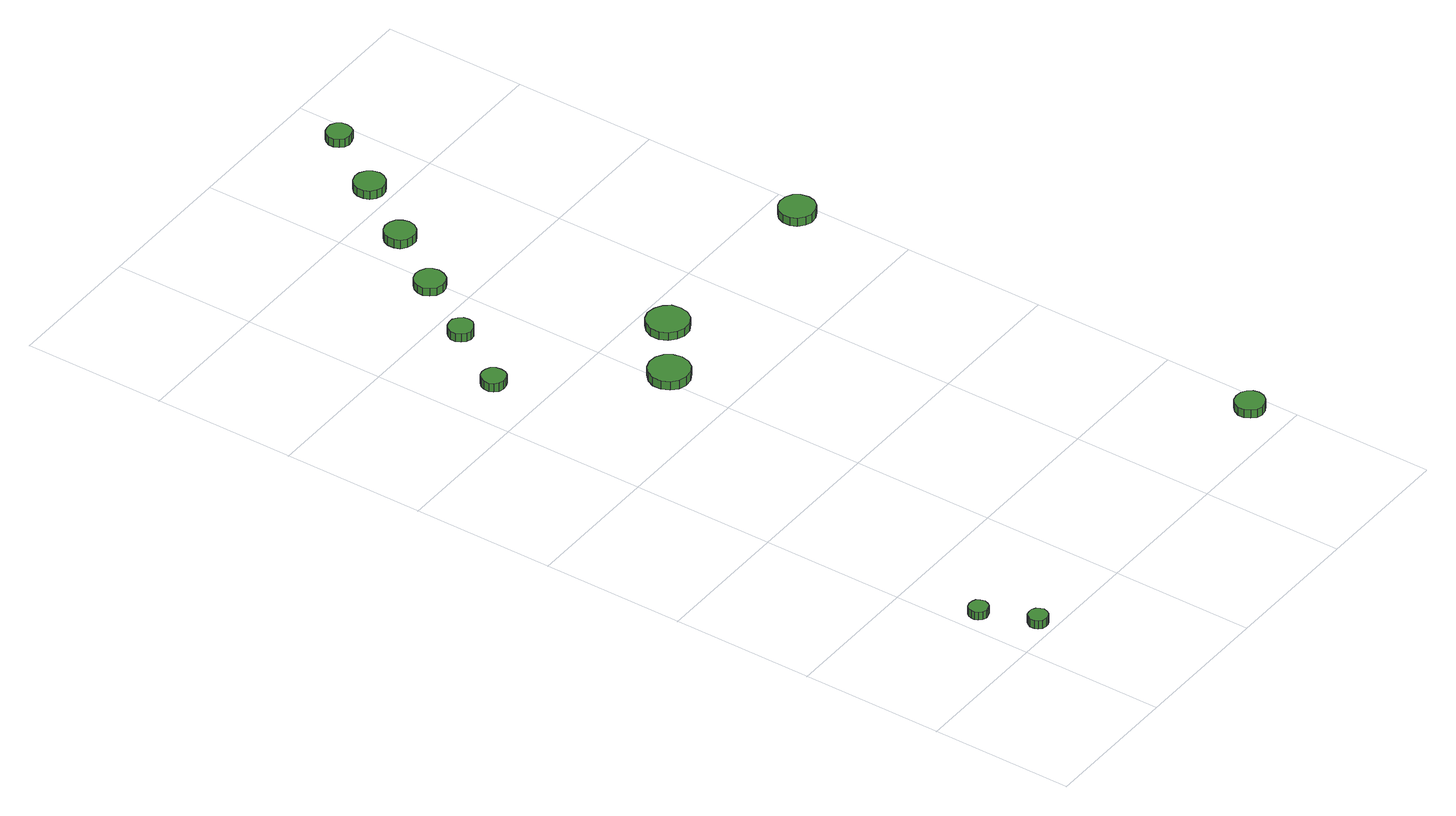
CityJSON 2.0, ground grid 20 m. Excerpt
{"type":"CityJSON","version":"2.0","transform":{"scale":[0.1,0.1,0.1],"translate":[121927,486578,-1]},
"CityObjects":{
"tree1":{"type":"SolitaryVegetationObject","attributes":{"function":"something"},"geometry":[{"type":"MultiSurface","lod":"1","boundaries":[[[0,1,2,3,4,5,6,7,8,9,10,11,12,13,14]],[[15,16,17,18,19,20,21,22,23,24,25,26,27,28,29]],[[0,29,28,1]],[[1,28,27,2]],[[2,27,26,3]],[[3,26,25,4]],[[4,25,24,5]],[[5,24,23,6]],[[6,23,22,7]],[[7,22,21,8]],[[8,21,20,9]],[[9,20,19,10]],[[10,19,18,11]],[[11,18,17,12]],[[12,17,16,13]],[[13,16,15,14]],[[14,15,29,0]]]}]},
"tree2":{"type":"SolitaryVegetationObject","attributes":{"function":"something"},"geometry":[{"type":"MultiSurface","lod":"1","boundaries":[[[30,31,32,33,34,35,36,37,38,39,40,41,42,43,44]],[[45,46,47,48,49,50,51,52,53,54,55,56,57,58,59]],[[30,59,58,31]],[[31,58,57,32]],[[32,57,56,33]],[[33,56,55,34]],[[34,55,54,35]],[[35,54,53,36]],[[36,53,52,37]],[[37,52,51,38]],[[38,51,50,39]],[[39,50,49,40]],[[40,49,48,41]],[[41,48,47,42]],[[42,47,46,43]],[[43,46,45,44]],[[44,45,59,30]]]}]},
"tree3":{"type":"SolitaryVegetationObject","attributes":{"function":"something"},"geometry":[{"type":"MultiSurface","lod":"1","boundaries":[[[60,61,62,63,64,65,66,67,68,69,70,71,72,73,74]],[[75,76,77,78,79,80,81,82,83,84,85,86,87,88,89]],[[60,89,88,61]],[[61,88,87,62]],[[62,87,86,63]],[[63,86,85,64]],[[64,85,84,65]],[[65,84,83,66]],[[66,83,82,67]],[[67,82,81,68]],[[68,81,80,69]],[[69,80,79,70]],[[70,79,78,71]],[[71,78,77,72]],[[72,77,76,73]],[[73,76,75,74]],[[74,75,89,60]]]}]},
"tree4":{"type":"SolitaryVegetationObject","attributes":{"function":"something"},"geometry":[{"type":"MultiSurface","lod":"1","boundaries":[[[90,91,92,93,94,95,96,97,98,99,100,101,102,103,104]],[[105,106,107,108,109,110,111,112,113,114,115,116,117,118,119]],[[90,119,118,91]],[[91,118,117,92]],[[92,117,116,93]],[[93,116,115,94]],[[94,115,114,95]],[[95,114,113,96]],[[96,113,112,97]],[[97,112,111,98]],[[98,111,110,99]],[[99,110,109,100]],[[100,109,108,101]],[[101,108,107,102]],[[102,107,106,103]],[[103,106,105,104]],[[104,105,119,90]]]}]},
"tree5":{"type":"SolitaryVegetationObject","attributes":{"function":"something"},"geometry":[{"type":"MultiSurface","lod":"1","boundaries":[[[120,121,122,123,124,125,126,127,128,129,130,131,132,133,134]],[[135,136,137,138,139,140,141,142,143,144,145,146,147,148,149]],[[120,149,148,121]],[[121,148,147,122]],[[122,147,146,123]],[[123,146,145,124]],[[124,145,144,125]],[[125,144,143,126]],[[126,143,142,127]],[[127,142,141,128]],[[128,141,140,129]],[[129,140,139,130]],[[130,139,138,131]],[[131,138,137,132]],[[132,137,136,133]],[[133,136,135,134]],[[134,135,149,120]]]}]},
"tree6":{"type":"SolitaryVegetationObject","attributes":{"function":"something"},"geometry":[{"type":"MultiSurface","lod":"1","boundaries":[[[150,151,152,153,154,155,156,157,158,159,160,161,162,163,164]],[[165,166,167,168,169,170,171,172,173,174,175,176,177,178,179]],[[150,179,178,151]],[[151,178,177,152]],[[152,177,176,153]],[[153,176,175,154]],[[154,175,174,155]],[[155,174,173,156]],[[156,173,172,157]],[[157,172,171,158]],[[158,171,170,159]],[[159,170,169,160]],[[160,169,168,161]],[[161,168,167,162]],[[162,167,166,163]],[[163,166,165,164]],[[164,165,179,150]]]}]},
"tree7":{"type":"SolitaryVegetationObject","attributes":{"function":"something"},"geometry":[{"type":"MultiSurface","lod":"1","boundaries":[[[180,181,182,183,184,185,186,187,188,189,190,191,192,193,194]],[[195,196,197,198,199,200,201,202,203,204,205,206,207,208,209]],[[180,209,208,181]],[[181,208,207,182]],[[182,207,206,183]],[[183,206,205,184]],[[184,205,204,185]],[[185,204,203,186]],[[186,203,202,187]],[[187,202,201,188]],[[188,201,200,189]],[[189,200,199,190]],[[190,199,198,191]],[[191,198,197,192]],[[192,197,196,193]],[[193,196,195,194]],[[194,195,209,180]]]}]},
"tree8":{"type":"SolitaryVegetationObject","attributes":{"function":"something"},"geometry":[{"type":"MultiSurface","lod":"1","boundaries":[[[210,211,212,213,214,215,216,217,218,219,220,221,222,223,224]],[[225,226,227,228,229,230,231,232,233,234,235,236,237,238,239]],[[210,239,238,211]],[[211,238,237,212]],[[212,237,236,213]],[[213,236,235,214]],[[214,235,234,215]],[[215,234,233,216]],[[216,233,232,217]],[[217,232,231,218]],[[218,231,230,219]],[[219,230,229,220]],[[220,229,228,221]],[[221,228,227,222]],[[222,227,226,223]],[[223,226,225,224]],[[224,225,239,210]]]}]},
"tree9":{"type":"SolitaryVegetationObject","attributes":{"function":"something"},"geometry":[{"type":"MultiSurface","lod":"1","boundaries":[[[240,241,242,243,244,245,246,247,248,249,250,251,252,253,254]],[[255,256,257,258,259,260,261,262,263,264,265,266,267,268,269]],[[240,269,268,241]],[[241,268,267,242]],[[242,267,266,243]],[[243,266,265,244]],[[244,265,264,245]],[[245,264,263,246]],[[246,263,262,247]],[[247,262,261,248]],[[248,261,260,249]],[[249,260,259,250]],[[250,259,258,251]],[[251,258,257,252]],[[252,257,256,253]],[[253,256,255,254]],[[254,255,269,240]]]}]},
"tree10":{"type":"SolitaryVegetationObject","attributes":{"function":"something"},"geometry":[{"type":"MultiSurface","lod":"1","boundaries":[[[270,271,272,273,274,275,276,277,278,279,280,281,282,283,284]],[[285,286,287,288,289,290,291,292,293,294,295,296,297,298,299]],[[270,299,298,271]],[[271,298,297,272]],[[272,297,296,273]],[[273,296,295,274]],[[274,295,294,275]],[[275,294,293,276]],[[276,293,292,277]],[[277,292,291,278]],[[278,291,290,279]],[[279,290,289,280]],[[280,289,288,281]],[[281,288,287,282]],[[282,287,286,283]],[[283,286,285,284]],[[284,285,299,270]]]}]},
"tree11":{"type":"SolitaryVegetationObject","attributes":{"function":"something"},"geometry":[{"type":"MultiSurface","lod":"1","boundaries":[[[300,301,302,303,304,305,306,307,308,309,310,311,312,313,314]],[[315,316,317,318,319,320,321,322,323,324,325,326,327,328,329]],[[300,329,328,301]],[[301,328,327,302]],[[302,327,326,303]],[[303,326,325,304]],[[304,325,324,305]],[[305,324,323,306]],[[306,323,322,307]],[[307,322,321,308]],[[308,321,320,309]],[[309,320,319,310]],[[310,319,318,311]],[[311,318,317,312]],[[312,317,316,313]],[[313,316,315,314]],[[314,315,329,300]]]}]},
"tree12":{"type":"SolitaryVegetationObject","attributes":{"function":"something"},"geometry":[{"type":"MultiSurface","lod":"1","boundaries":[[[330,331,332,333,334,335,336,337,338,339,340,341,342,343,344]],[[345,346,347,348,349,350,351,352,353,354,355,356,357,358,359]],[[330,359,358,331]],[[331,358,357,332]],[[332,357,356,333]],[[333,356,355,334]],[[334,355,354,335]],[[335,354,353,336]],[[336,353,352,337]],[[337,352,351,338]],[[338,351,350,339]],[[339,350,349,340]],[[340,349,348,341]],[[341,348,347,342]],[[342,347,346,343]],[[343,346,345,344]],[[344,345,359,330]]]}]}
},
"vertices":[
[33,87,29],[31,93,29],[28,98,29],[23,100,29],[18,101,29],[12,99,29],[8,95,29],[6,90,29],[6,85,29],[8,80,29],[12,76,29],[18,74,29],[23,75,29],[28,77,29],[31,82,29],[31,82,17],[28,77,17],[23,75,17],[18,74,17],[12,76,17],[8,80,17],[6,85,17],[6,90,17],[8,95,17],[12,99,17],[18,101,17],[23,100,17],[28,98,17],[31,93,17],[33,87,17],
[61,15,30],[59,20,30],[56,25,30],[51,28,30],[46,28,30],[40,27,30],[36,23,30],[34,18,30],[34,12,30],[36,7,30],[40,3,30],[46,2,30],[51,2,30],[56,5,30],[59,9,30],[59,9,17],[56,5,17],[51,2,17],[46,2,17],[40,3,17],[36,7,17],[34,12,17],[34,18,17],[36,23,17],[40,27,17],[46,28,17],[51,28,17],[56,25,17],[59,20,17],[61,15,17],
[79,866,27],[78,873,27],[74,879,27],[68,882,27],[61,883,27],[54,881,27],[49,876,27],[46,870,27],[46,862,27],[49,856,27],[54,851,27],[61,849,27],[68,850,27],[74,853,27],[78,859,27],[78,859,14],[74,853,14],[68,850,14],[61,849,14],[54,851,14],[49,856,14],[46,862,14],[46,870,14],[49,876,14],[54,881,14],[61,883,14],[68,882,14],[74,879,14],[78,873,14],[79,866,14],
[227,689,31],[224,701,31],[217,711,31],[207,717,31],[195,718,31],[184,714,31],[175,706,31],[170,695,31],[170,683,31],[175,672,31],[184,664,31],[195,661,31],[207,662,31],[217,668,31],[224,678,31],[224,678,18],[217,668,18],[207,662,18],[195,661,18],[184,664,18],[175,672,18],[170,683,18],[170,695,18],[175,706,18],[184,714,18],[195,718,18],[207,717,18],[217,711,18],[224,701,18],[227,689,18],
[144,961,24],[143,968,24],[138,974,24],[132,978,24],[125,978,24],[118,976,24],[113,971,24],[110,965,24],[110,958,24],[113,951,24],[118,946,24],[125,944,24],[132,945,24],[138,949,24],[143,954,24],[143,954,11],[138,949,11],[132,945,11],[125,944,11],[118,946,11],[113,951,11],[110,958,11],[110,965,11],[113,971,11],[118,976,11],[125,978,11],[132,978,11],[138,974,11],[143,968,11],[144,961,11],
[208,1051,22],[206,1060,22],[201,1067,22],[193,1071,22],[185,1072,22],[176,1069,22],[170,1063,22],[166,1055,22],[166,1047,22],[170,1039,22],[176,1033,22],[185,1030,22],[193,1031,22],[201,1035,22],[206,1043,22],[206,1043,10],[201,1035,10],[193,1031,10],[185,1030,10],[176,1033,10],[170,1039,10],[166,1047,10],[166,1055,10],[170,1063,10],[176,1069,10],[185,1072,10],[193,1071,10],[201,1067,10],[206,1060,10],[208,1051,10],
[309,749,31],[307,761,31],[300,770,31],[289,776,31],[277,778,31],[266,774,31],[257,766,31],[252,755,31],[252,743,31],[257,732,31],[266,724,31],[277,720,31],[289,721,31],[300,727,31],[307,737,31],[307,737,19],[300,727,19],[289,721,19],[277,720,19],[266,724,19],[257,732,19],[252,743,19],[252,755,19],[257,766,19],[266,774,19],[277,778,19],[289,776,19],[300,770,19],[307,761,19],[309,749,19],
[271,1141,20],[269,1149,20],[264,1157,20],[256,1161,20],[247,1162,20],[239,1159,20],[232,1153,20],[229,1145,20],[229,1136,20],[232,1128,20],[239,1122,20],[247,1120,20],[256,1120,20],[264,1125,20],[269,1132,20],[269,1132,7],[264,1125,7],[256,1120,7],[247,1120,7],[239,1122,7],[232,1128,7],[229,1136,7],[229,1145,7],[232,1153,7],[239,1159,7],[247,1162,7],[256,1161,7],[264,1157,7],[269,1149,7],[271,1141,7],
[598,57,18],[596,65,18],[591,72,18],[584,76,18],[575,77,18],[567,75,18],[561,69,18],[557,61,18],[557,53,18],[561,45,18],[567,39,18],[575,37,18],[584,38,18],[591,42,18],[596,49,18],[596,49,5],[591,42,5],[584,38,5],[575,37,5],[567,39,5],[561,45,5],[557,53,5],[557,61,5],[561,69,5],[567,75,5],[575,77,5],[584,76,5],[591,72,5],[596,65,5],[598,57,5],
[333,1230,20],[331,1239,20],[326,1246,20],[318,1251,20],[309,1252,20],[301,1249,20],[294,1243,20],[291,1235,20],[291,1226,20],[294,1218,20],[301,1212,20],[309,1209,20],[318,1210,20],[326,1215,20],[331,1222,20],[331,1222,7],[326,1215,7],[318,1210,7],[309,1209,7],[301,1212,7],[294,1218,7],[291,1226,7],[291,1235,7],[294,1243,7],[301,1249,7],[309,1252,7],[318,1251,7],[326,1246,7],[331,1239,7],[333,1230,7],
[391,1321,20],[390,1328,20],[386,1334,20],[379,1338,20],[372,1338,20],[365,1336,20],[360,1331,20],[357,1325,20],[357,1318,20],[360,1311,20],[365,1306,20],[372,1304,20],[379,1305,20],[386,1308,20],[390,1314,20],[390,1314,7],[386,1308,7],[379,1305,7],[372,1304,7],[365,1306,7],[360,1311,7],[357,1318,7],[357,1325,7],[360,1331,7],[365,1336,7],[372,1338,7],[379,1338,7],[386,1334,7],[390,1328,7],[391,1321,7],
[596,751,26],[594,762,26],[588,770,26],[579,775,26],[568,776,26],[559,773,26],[551,766,26],[547,757,26],[547,746,26],[551,737,26],[559,730,26],[568,727,26],[579,728,26],[588,733,26],[594,741,26],[594,741,13],[588,733,13],[579,728,13],[568,727,13],[559,730,13],[551,737,13],[547,746,13],[547,757,13],[551,766,13],[559,773,13],[568,776,13],[579,775,13],[588,770,13],[594,762,13],[596,751,13]
]}
